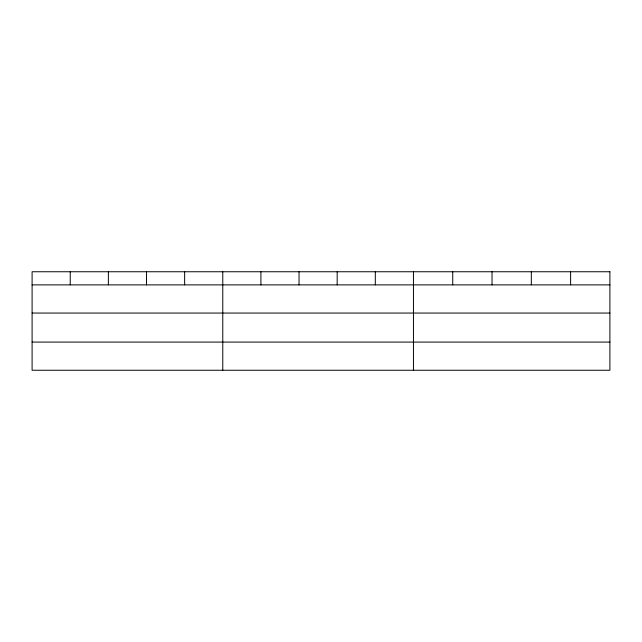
<?xml version="1.0" encoding="UTF-8"?>
<svg xmlns="http://www.w3.org/2000/svg" width="642" height="642" viewBox="0 0 642 642"><rect width="100%" height="100%" fill="white"/><g stroke="black" fill="none" stroke-linecap="round" stroke-linejoin="round"><path stroke-width="0.96" d="M32.1 284.879L609.9 284.879M32.1 313.055L609.9 313.055M32.1 342.082L609.9 342.082M570.61 271.751L570.61 284.879M531.319 271.751L531.319 284.879M492.029 271.751L492.029 284.879M452.738 271.751L452.738 284.879M413.448 271.751L413.448 370.249M375.313 271.751L375.313 284.879M337.178 271.751L337.178 284.879M299.044 271.751L299.044 284.879M260.909 271.751L260.909 284.879M222.774 271.751L222.774 370.249M184.639 271.751L184.639 284.879M146.504 271.751L146.504 284.879M108.37 271.751L108.37 284.879M70.235 271.751L70.235 284.879M609.9 271.751L32.1 271.751L32.1 370.249L609.9 370.249L609.9 271.751"/></g></svg>
